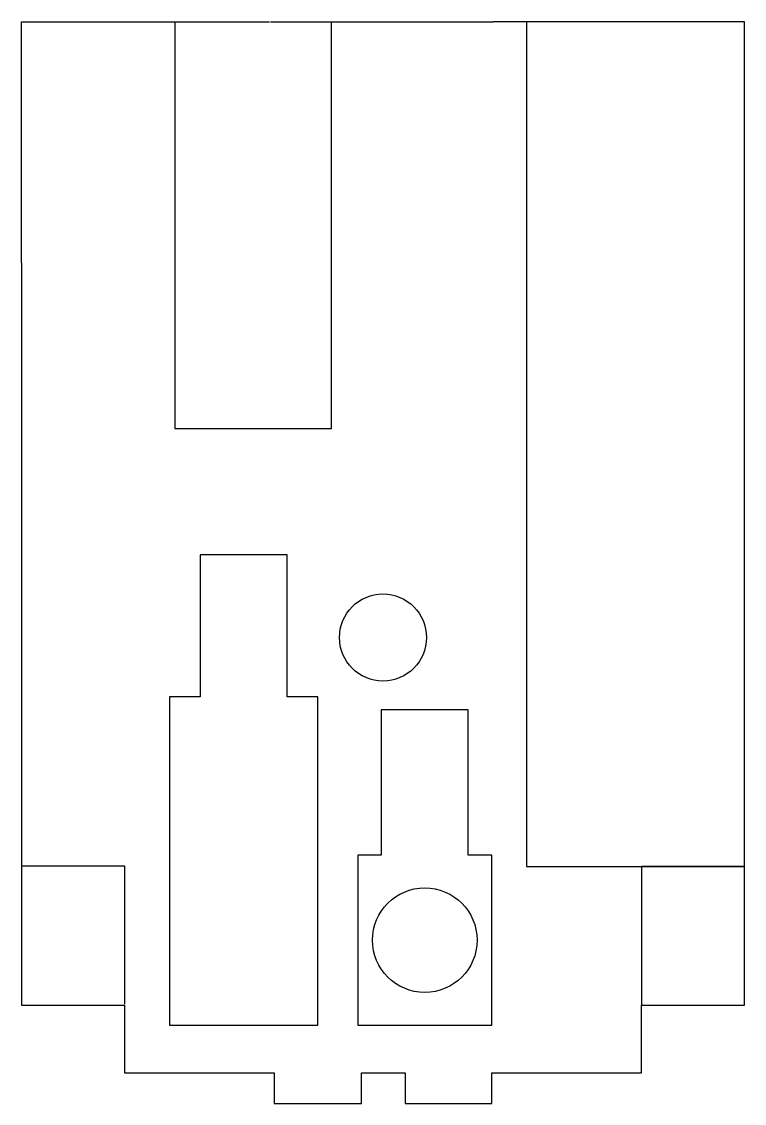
# Model space of a CAD drawing. Header units: millimetres. Extents: x 10 to 93, y -137 to -13.
import ezdxf

# ---------------------------------------------------------------- set-up
doc = ezdxf.new("R2010")
doc.units = ezdxf.units.MM
doc.layers.add('Corte exterior', color=1, linetype='Continuous', true_color=0xff0000)
doc.layers.add('grabado linea medio', color=3, linetype='Continuous', true_color=0x00ff00)

msp = doc.modelspace()

# ---------------------------------------------------------------- linework, layer by layer
at = {"layer": 'Corte exterior'}
for p, q in [((38.72, -12.85), (51.45, -12.85)), ((51.45, -12.85), (64.29, -12.85)), ((93.15, -12.85), (64.29, -12.85)), ((93.15, -125.75), (93.15, -12.85)), ((10.15, -40.54), (10.15, -125.75)), ((10.15, -125.75), (21.95, -125.75)), ((21.95, -125.75), (21.95, -133.54)), ((81.35, -125.75), (93.15, -125.75)), ((81.35, -133.54), (81.35, -125.75)), ((21.95, -133.54), (39.15, -133.54)), ((39.15, -133.54), (39.15, -137.04)), ((49.2, -133.54), (54.2, -133.54)), ((49.2, -137.04), (49.2, -133.54)), ((54.2, -133.54), (54.2, -137.04)), ((64.15, -133.54), (81.35, -133.54)), ((64.15, -137.04), (64.15, -133.54)), ((39.15, -137.04), (49.2, -137.04)), ((54.2, -137.04), (64.15, -137.04))]:
    msp.add_line(p, q, dxfattribs=at)
msp.add_lwpolyline([(10.15, -40.54), (10.15, -12.85), (38.62, -12.85)], dxfattribs=at)
msp.add_circle((51.65, -83.55), 5, dxfattribs=at)
at = {"layer": 'grabado linea medio'}
for p, q in [((68.15, -12.85), (68.15, -109.85)), ((10.15, -109.75), (21.95, -109.75)), ((21.95, -109.75), (21.95, -125.65)), ((68.15, -109.85), (93.15, -109.85)), ((81.35, -109.85), (81.35, -125.75)), ((93.15, -109.85), (81.35, -109.85))]:
    msp.add_line(p, q, dxfattribs=at)
msp.add_lwpolyline([(27.75, -12.85), (27.75, -59.55), (45.75, -59.55), (45.75, -12.85)], dxfattribs=at)
for points in [[(40.65, -74.05), (30.65, -74.05), (30.65, -90.35), (27.15, -90.35), (27.15, -128.05), (44.15, -128.05), (44.15, -90.35), (40.65, -90.35)], [(48.75, -108.55), (48.75, -128.05), (64.15, -128.05), (64.15, -108.55), (61.45, -108.55), (61.45, -91.85), (51.45, -91.85), (51.45, -108.55)]]:
    msp.add_lwpolyline(points, close=True, dxfattribs=at)
msp.add_circle((56.45, -118.3), 6, dxfattribs=at)

doc.saveas('drawing.dxf')
